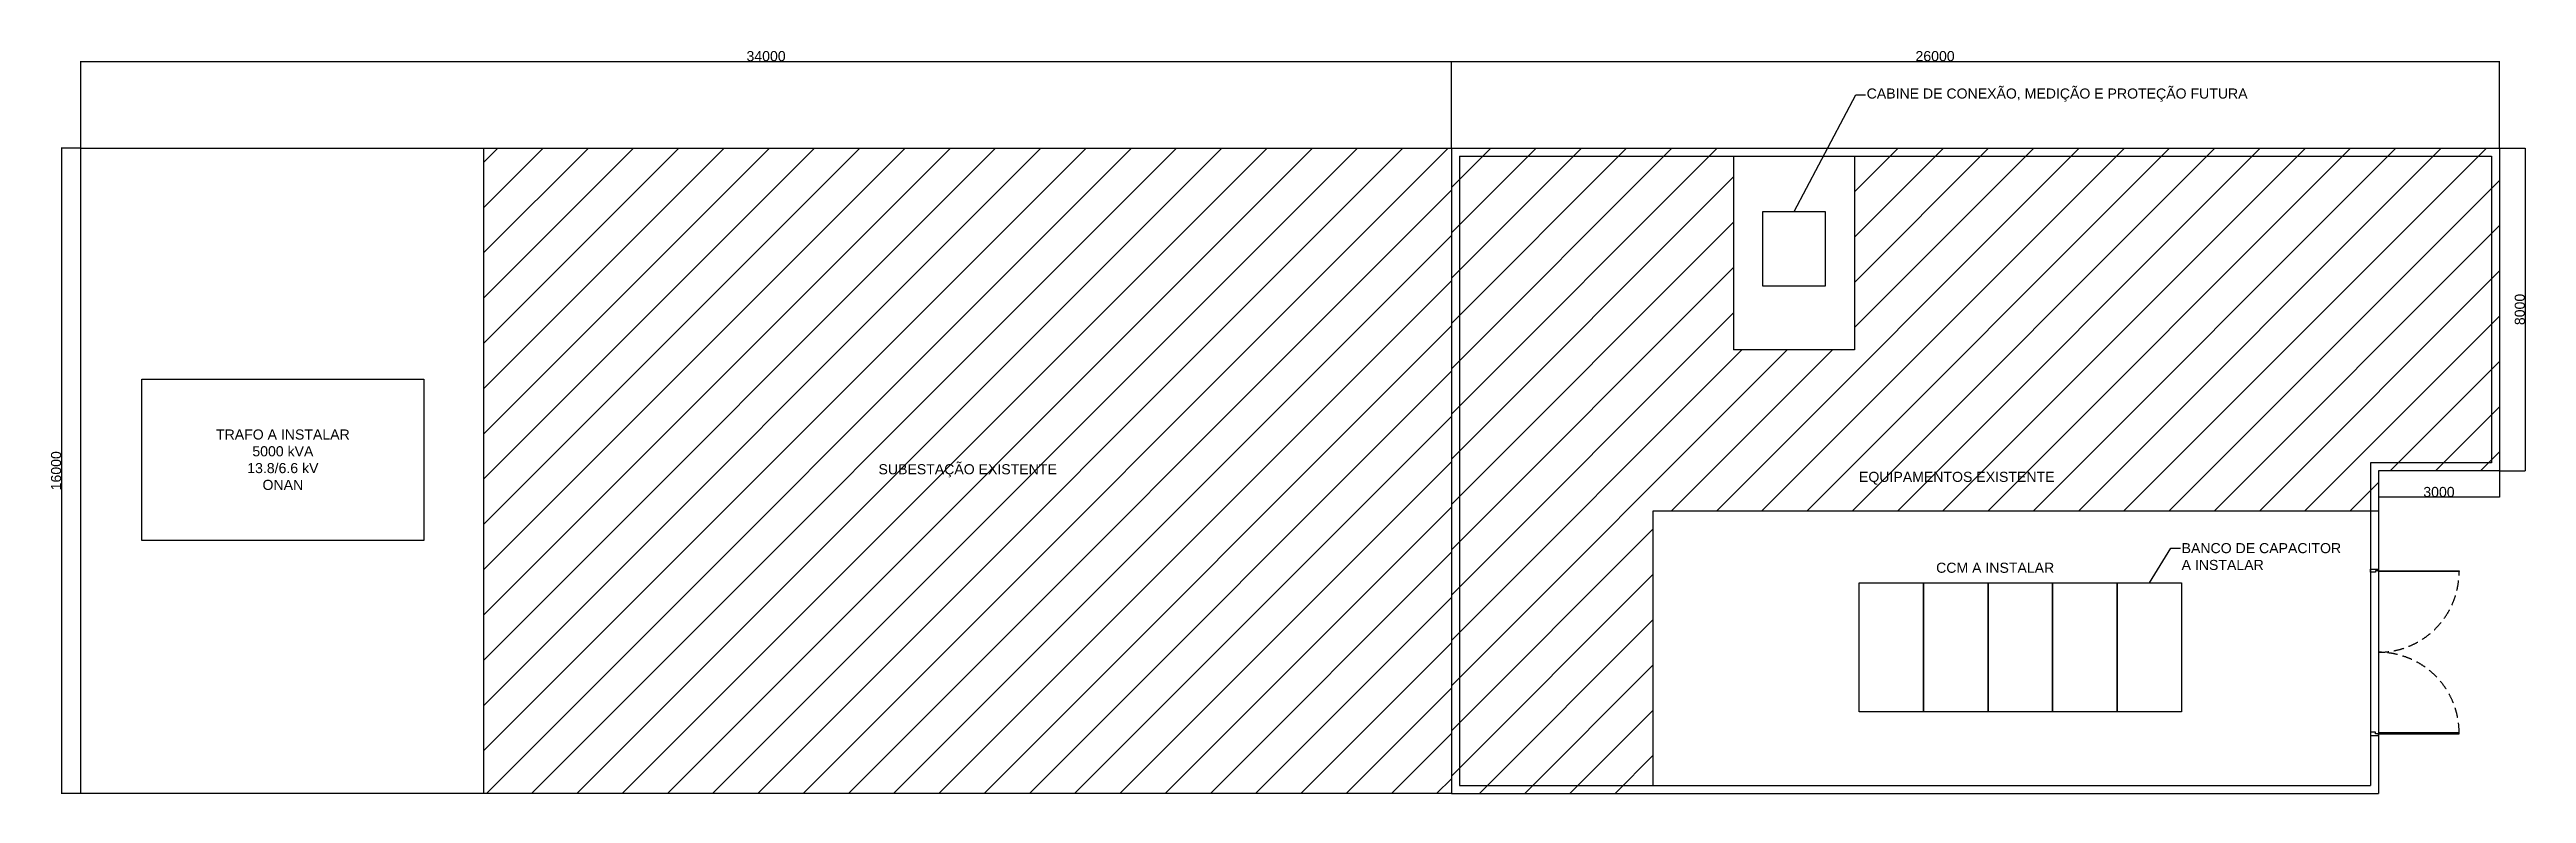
# Model space of a CAD drawing. Header units: millimetres. Extents: x -128040 to 15671, y -1871 to 111604.
# Drawn here: x -128040 to -66593, y 93160 to 111604 of the extents above.
import ezdxf
from ezdxf import colors
from ezdxf.entities.mleader import LeaderData, LeaderLine
from ezdxf.math import Vec2, Vec3

# ---------------------------------------------------------------- set-up
doc = ezdxf.new("R2010")
doc.units = ezdxf.units.MM
doc.linetypes.add('DASHED', pattern=[19.05, 12.7, -6.35])
doc.styles.get("Standard").update_dxf_attribs({"font": 'arial.ttf'})
doc.linetypes.add('FENCELINE2', pattern='A,6.35,-2.54,[132,ltypeshp.shx,S=2.54,R=0,X=-2.54,Y=0],-2.54,25.4', length=36.83)
doc.dimstyles.new('ISO-25', dxfattribs={"dimtxt": 2.5, "dimasz": 2.5, "dimexe": 1.25, "dimexo": 0.625, "dimtad": 1, "dimtxsty": 'Standard', "dimcen": 2.5, "dimadec": 0, "dimazin": 0, "dimtfac": 1, "dimtmove": 0, "dimatfit": 3, "dimfxl": 1, "dimarcsym": 0})

# ---------------------------------------------------------------- blocks, each defined once
blk = doc.blocks.new('*D0')
at = {"color": 0, "lineweight": -2, "transparency": 16777216}
for p, q in [((-127264, 109161), (-127264, 111313)), ((-93264, 109161), (-93264, 111313))]:
    blk.add_line(p, q, dxfattribs=at)
at = {"color": 1, "lineweight": -2, "transparency": 16777216}
blk.add_line((-127261, 111312), (-93266, 111312), dxfattribs=at)
at = {"color": 1, "transparency": 16777216}
for points in [[(-127261, 111312), (-127261, 111311), (-127264, 111312)], [(-93266, 111312), (-93266, 111311), (-93264, 111312)]]:
    blk.add_solid(points, dxfattribs=at)
at = {"layer": 'Defpoints', "color": 0, "transparency": 16777216}
for p in [(-93264, 111312), (-127264, 109160), (-93264, 109160)]:
    blk.add_point(p, dxfattribs=at)
at = {"color": 0, "transparency": 16777216, "insert": (-110264, 111440), "char_height": 250, "attachment_point": 5}
blk.add_mtext('34000', dxfattribs=at)
blk = doc.blocks.new('*D3')
at = {"color": 0, "lineweight": -2, "transparency": 16777216}
for p, q in [((-93264, 109161), (-93264, 111313)), ((-67264, 109161), (-67264, 111313))]:
    blk.add_line(p, q, dxfattribs=at)
at = {"color": 1, "lineweight": -2, "transparency": 16777216}
blk.add_line((-93261, 111312), (-67266, 111312), dxfattribs=at)
at = {"color": 1, "transparency": 16777216}
for points in [[(-93261, 111312), (-93261, 111311), (-93264, 111312)], [(-67266, 111312), (-67266, 111311), (-67264, 111312)]]:
    blk.add_solid(points, dxfattribs=at)
at = {"layer": 'Defpoints', "color": 0, "transparency": 16777216}
for p in [(-67264, 111312), (-93264, 109160), (-67264, 109160)]:
    blk.add_point(p, dxfattribs=at)
at = {"color": 0, "transparency": 16777216, "insert": (-81264, 111440), "char_height": 250, "attachment_point": 5}
blk.add_mtext('26000', dxfattribs=at)
blk = doc.blocks.new('*D4')
at = {"color": 0, "lineweight": -2, "transparency": 16777216}
for p, q in [((-67263, 109160), (-66628, 109160)), ((-67263, 101160), (-66628, 101160))]:
    blk.add_line(p, q, dxfattribs=at)
at = {"color": 1, "lineweight": -2, "transparency": 16777216}
blk.add_line((-66629, 109157), (-66629, 101162), dxfattribs=at)
at = {"color": 1, "transparency": 16777216}
for points in [[(-66630, 109157), (-66629, 109157), (-66629, 109160)], [(-66630, 101162), (-66629, 101162), (-66629, 101160)]]:
    blk.add_solid(points, dxfattribs=at)
at = {"layer": 'Defpoints', "color": 0, "transparency": 16777216}
for p in [(-67264, 109160), (-67264, 101160), (-66629, 101160)]:
    blk.add_point(p, dxfattribs=at)
at = {"color": 0, "transparency": 16777216, "insert": (-66757, 105160), "char_height": 250, "attachment_point": 5, "rotation": 90}
blk.add_mtext('8000', dxfattribs=at)
blk = doc.blocks.new('*D5')
at = {"color": 0, "lineweight": -2, "transparency": 16777216}
for p, q in [((-70264, 101159), (-70264, 100503)), ((-67264, 101159), (-67264, 100503))]:
    blk.add_line(p, q, dxfattribs=at)
at = {"color": 1, "lineweight": -2, "transparency": 16777216}
blk.add_line((-67266, 100504), (-70261, 100504), dxfattribs=at)
at = {"color": 1, "transparency": 16777216}
for points in [[(-70261, 100505), (-70261, 100504), (-70264, 100504)], [(-67266, 100505), (-67266, 100504), (-67264, 100504)]]:
    blk.add_solid(points, dxfattribs=at)
at = {"layer": 'Defpoints', "color": 0, "transparency": 16777216}
for p in [(-70264, 101160), (-67264, 101160), (-70264, 100504)]:
    blk.add_point(p, dxfattribs=at)
at = {"color": 0, "transparency": 16777216, "insert": (-68764, 100633), "char_height": 250, "attachment_point": 5}
blk.add_mtext('3000', dxfattribs=at)
blk = doc.blocks.new('*D6')
at = {"color": 0, "lineweight": -2, "transparency": 16777216}
for p, q in [((-127264, 109160), (-127749, 109160)), ((-127264, 93160), (-127749, 93160))]:
    blk.add_line(p, q, dxfattribs=at)
at = {"color": 1, "lineweight": -2, "transparency": 16777216}
blk.add_line((-127747, 109157), (-127747, 93162), dxfattribs=at)
at = {"color": 1, "transparency": 16777216}
for points in [[(-127748, 109157), (-127747, 109157), (-127747, 109160)], [(-127748, 93162), (-127747, 93162), (-127747, 93160)]]:
    blk.add_solid(points, dxfattribs=at)
at = {"layer": 'Defpoints', "color": 0, "transparency": 16777216}
for p in [(-127264, 109160), (-127747, 93160), (-127264, 93160)]:
    blk.add_point(p, dxfattribs=at)
at = {"color": 0, "transparency": 16777216, "insert": (-127876, 101160), "char_height": 250, "attachment_point": 5, "rotation": 90}
blk.add_mtext('16000', dxfattribs=at)

msp = doc.modelspace()

# ---------------------------------------------------------------- hatches: boundary and pattern name
h = msp.add_hatch()
h.set_pattern_fill('ANSI31', color=252, scale=250)
h.set_pattern_definition([(45, (-112322.4, 112633.2), (-561.266, 561.266), [])])
h.paths.add_polyline_path([(-117263.518, 109159.928), (-93263.518, 109159.928), (-93263.518, 93159.928), (-117263.518, 93159.928)])
h = msp.add_hatch()
h.set_pattern_fill('ANSI31', color=252, scale=250)
h.set_pattern_definition([(45, (-117263.5, 93159.9), (-561.266, 561.266), [])])
h.paths.add_polyline_path([(-93239.979, 109159.928), (-86263.518, 109159.928), (-86263.518, 104159.928), (-83263.518, 104159.928), (-83263.518, 109159.928), (-67263.518, 109159.928), (-67263.518, 101159.928), (-70263.518, 101159.928), (-70263.518, 100159.928), (-88263.518, 100159.928), (-88263.518, 93159.928), (-93263.518, 93159.928), (-93263.518, 104159.928)])

# ---------------------------------------------------------------- linework, layer by layer
at = {"color": 2, "linetype": 'FENCELINE2', "ltscale": 50}
for p, q in [((-127263.518, 109159.928), (-117263.518, 109159.928)), ((-127263.518, 93159.928), (-127263.518, 109159.928)), ((-117263.518, 109159.928), (-93263.518, 109159.928)), ((-117263.518, 93159.928), (-117263.518, 109159.928)), ((-117263.518, 93159.928), (-127263.518, 93159.928)), ((-93263.518, 93159.928), (-117263.518, 93159.928))]:
    msp.add_line(p, q, dxfattribs=at)
for p, q in [((-93263.518, 109159.928), (-93263.518, 93159.928)), ((-93063.518, 108959.928), (-93063.518, 93359.928)), ((-93263.518, 93159.928), (-70263.518, 93159.928)), ((-93063.518, 93359.928), (-70463.518, 93359.928))]:
    msp.add_line(p, q)
for points in [[(-93263.518, 109159.928), (-67263.518, 109159.928), (-67263.518, 101159.928), (-70263.518, 101159.928), (-70263.518, 93159.928)], [(-93063.518, 108959.928), (-67463.518, 108959.928), (-67463.518, 101359.928), (-70463.518, 101359.928), (-70463.518, 93359.928)], [(-86263.518, 108959.928), (-86263.518, 104159.928)], [(-83263.518, 108959.928), (-83263.518, 104159.928)], [(-83263.518, 104159.928), (-86263.518, 104159.928)], [(-70263.518, 100159.928), (-70263.518, 100159.928), (-88263.518, 100159.928)], [(-88263.518, 100159.928), (-88263.518, 100159.928), (-88263.518, 93359.928)]]:
    msp.add_lwpolyline(points)
at = {"color": 2}
msp.add_lwpolyline([(-85538.518, 107584.928), (-83988.518, 107584.928), (-83988.518, 105734.928), (-85538.518, 105734.928)], close=True, dxfattribs=at)
for points in [[(-125751.517, 103433.451), (-118751.517, 103433.451), (-118751.517, 99433.451), (-125751.517, 99433.451)], [(-83148.178, 98380.711), (-81548.178, 98380.711), (-81548.178, 95180.711), (-83148.178, 95180.711)], [(-81548.178, 98380.711), (-79948.178, 98380.711), (-79948.178, 95180.711), (-81548.178, 95180.711)], [(-79948.178, 98380.711), (-78348.178, 98380.711), (-78348.178, 95180.711), (-79948.178, 95180.711)], [(-78348.178, 98380.711), (-76748.178, 98380.711), (-76748.178, 95180.711), (-78348.178, 95180.711)], [(-76748.178, 98380.711), (-75148.178, 98380.711), (-75148.178, 95180.711), (-76748.178, 95180.711)]]:
    msp.add_lwpolyline(points, close=True)
at = {"color": 7}
for points in [[(-70263.518, 98721.352), (-70263.518, 98682.962), (-70340.298, 98682.962), (-70340.298, 98644.572), (-70463.518, 98644.572), (-70463.518, 98721.352)], [(-70263.708, 98682.962), (-68263.708, 98682.962), (-68263.708, 98659.928), (-70263.708, 98659.928)], [(-70263.518, 94598.504), (-70263.518, 94636.894), (-70340.298, 94636.894), (-70340.298, 94675.284), (-70463.518, 94675.284), (-70463.518, 94598.504)], [(-70263.708, 94636.894), (-68263.708, 94636.894), (-68263.708, 94659.928), (-70263.708, 94659.928)]]:
    msp.add_lwpolyline(points, close=True, dxfattribs=at)
at = {"color": 1, "linetype": 'DASHED', "ltscale": 20}
for centre, start, end in [((-70263.613, 98659.701), 269.99727528, 0.00652486), ((-70263.613, 94660.156), 359.99347514, 90.00272472)]:
    msp.add_arc(centre, 1999.772, start, end, dxfattribs=at)

# ---------------------------------------------------------------- texts
at = {"color": 2, "char_height": 250, "attachment_point": 5}
for s, insert in [('\\A1;TRAFO A INSTALAR\\P5000 kVA\\P13.8/6.6 kV \\PONAN', (-122251.517, 101433.451)), ('SUBESTAÇÃO EXISTENTE', (-105263.518, 101159.928)), ('EQUIPAMENTOS EXISTENTE', (-80726.018, 100975.026)), ('CCM A INSTALAR', (-79772.939, 98753.775))]:
    msp.add_mtext(s, dxfattribs=dict(at, insert=insert))

# ---------------------------------------------------------------- dimensions: what is measured, and where the dimension line sits
at = {"color": 1}
for base, p1, p2, override, picture, middle in [((-93263.518, 111311.618), (-127263.518, 109159.928), (-93263.518, 109159.928), {"dimtxt": 250, "dimclrd": 1}, '*D0', (-110263.518, 111311.618)), ((-67263.518, 111311.618), (-93263.518, 109159.928), (-67263.518, 109159.928), {"dimscale": 1, "dimtxt": 250, "dimlfac": 1, "dimclrd": 1}, '*D3', (-81263.518, 111311.618))]:
    dim = msp.add_linear_dim(base=base, p1=p1, p2=p2, dimstyle='ISO-25', override=override, dxfattribs=at)
    dim.commit()
    dim.dimension.update_dxf_attribs({"geometry": picture, "text_midpoint": middle, "dimtype": 160})
for base, p1, p2, angle, picture, middle in [((-127747.346, 93159.928), (-127263.518, 109159.928), (-127263.518, 93159.928), 90, '*D6', (-127747.346, 101159.928)), ((-66629.17, 101159.928), (-67263.518, 109159.928), (-67263.518, 101159.928), 270, '*D4', (-66629.17, 105159.928)), ((-70263.518, 100504.213), (-67263.518, 101159.928), (-70263.518, 101159.928), 180, '*D5', (-68763.518, 100504.213))]:
    dim = msp.add_linear_dim(base=base, p1=p1, p2=p2, angle=angle, dimstyle='ISO-25', override={"dimtxt": 250, "dimclrd": 1}, dxfattribs=at)
    dim.commit()
    dim.dimension.update_dxf_attribs({"geometry": picture, "text_midpoint": middle, "dimtype": 160})

# ---------------------------------------------------------------- leaders
at = {"color": 2}
ml = msp.add_multileader_mtext('Standard', dxfattribs=at)
ml.set_content('CABINE DE CONEXÃO, MEDIÇÃO E PROTEÇÃO FUTURA', color=2)
ml.set_leader_properties()
ml.build(insert=Vec2(0, 0))
ctx = ml.context
ctx.base_point, ctx.char_height, ctx.landing_gap_size, ctx.plane_origin = Vec3(-82986.418, 110478.193), 250, 25, Vec3(-83876.544, 107995.983)
notes = []
notes.append((ctx, [(1, (1, 1, 0), (-83227.124, 110478.193), (1, 0), 240.706, [(0, [(-84763.518, 107584.928)], 0, [])])]))
ctx.mtext.insert, ctx.mtext.flow_direction = Vec3(-82961.418, 110639.09), 5
ml = msp.add_multileader_mtext('Standard', dxfattribs=at)
ml.set_content('BANCO DE CAPACITOR \\PA INSTALAR', color=2)
ml.set_leader_properties()
ml.build(insert=Vec2(0, 0))
ctx = ml.context
ctx.base_point, ctx.char_height, ctx.landing_gap_size, ctx.plane_origin = Vec3(-75173.262, 99240.303), 250, 25, Vec3(-76063.388, 96758.094)
notes.append((ctx, [(1, (1, 1, 0), (-75413.968, 99240.303), (1, 0), 240.706, [(0, [(-75948.178, 98380.711)], 0, [])])]))
ctx.mtext.insert, ctx.mtext.flow_direction = Vec3(-75148.262, 99367.435), 5
for ctx, leaders in notes:
    for number, flags, end, landing, length, lines in leaders:
        leader = LeaderData()
        leader.index, (leader.has_last_leader_line, leader.has_dogleg_vector, leader.attachment_direction) = number, flags
        leader.last_leader_point, leader.dogleg_vector, leader.dogleg_length = Vec3(end), Vec3(landing), length
        for number, points, colour, breaks in lines:
            line = LeaderLine()
            line.index, line.vertices, line.color, line.breaks = number, Vec3.list(points), colors.encode_raw_color(colour), breaks
            leader.lines.append(line)
        ctx.leaders.append(leader)

doc.saveas('drawing.dxf')
